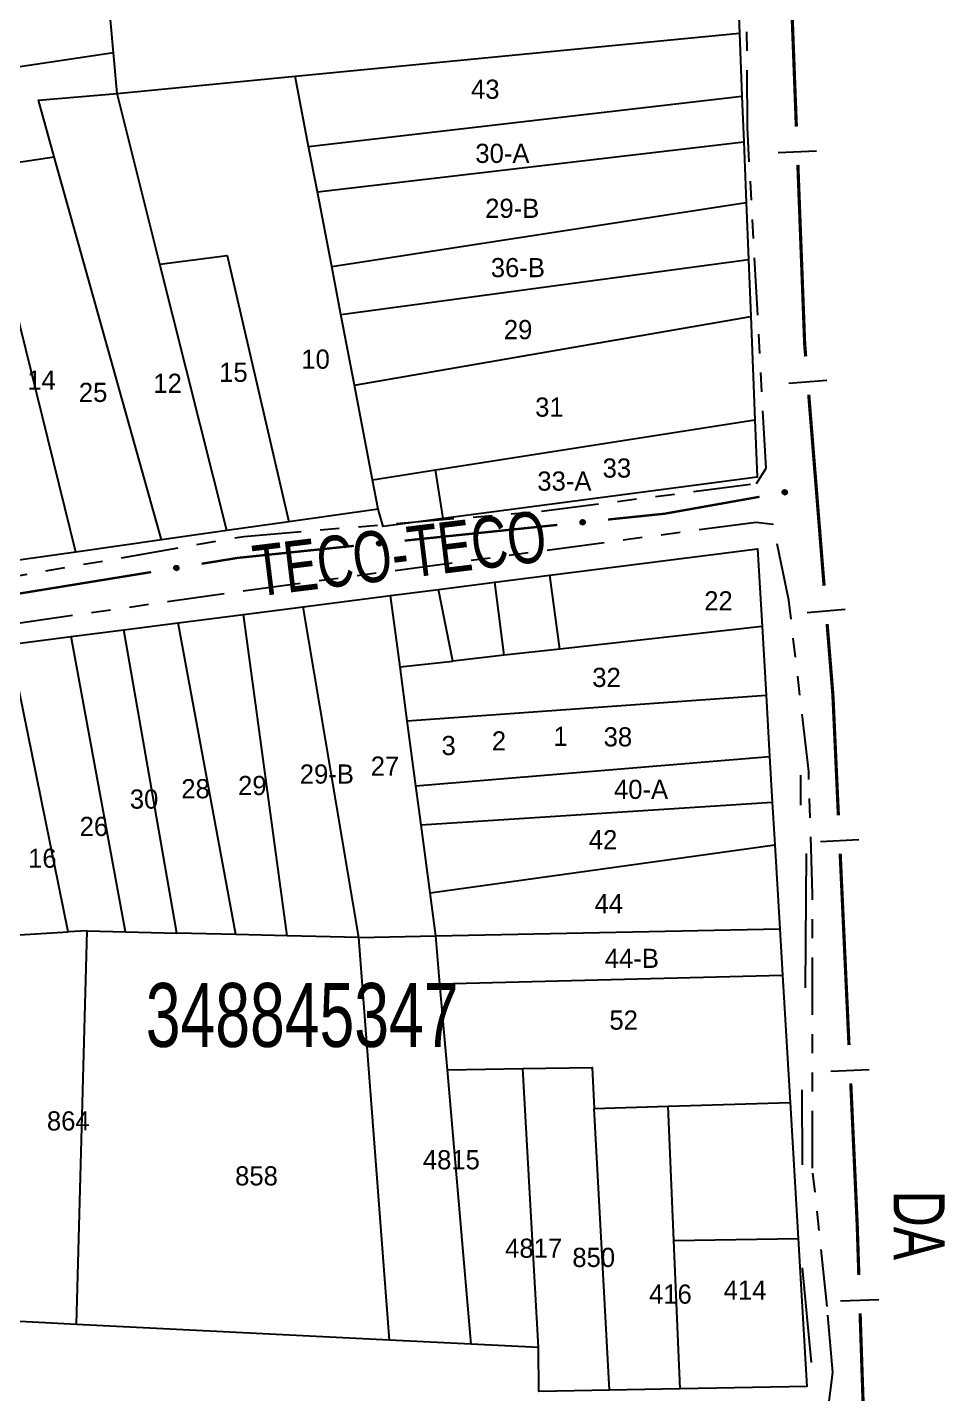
# Model space of a CAD drawing. Extents: x 203851 to 204958, y 4839055 to 4839989.
# Drawn here: x 204882.5 to 204954.3, y 4839160.5 to 4839267.4 of the extents above; entities that cross this region are included whole.
import ezdxf
from ezdxf.enums import TextEntityAlignment as Align

# ---------------------------------------------------------------- set-up
doc = ezdxf.new("R2010")
doc.units = 0
doc.header["$LTSCALE"] = 1.5
doc.header["$MEASUREMENT"] = 0
doc.linetypes.add('TRACO_05', pattern=[11, 7, -1, 0.5, -1, 0.5, -1])
doc.linetypes.add('TRACO_25', pattern=[8, 3, -1, 1, -1, 1, -1])
for name, color, linetype in [('CD_MALHA_LOTES', 7, 'CONTINUOUS'), ('CD_TXT_QUADRA', 2, 'CONTINUOUS'), ('HD-VALAS-DRENOS', 170, 'CONTINUOUS'), ('LM-LIM-SETORES-BAIRROS', 250, 'CONTINUOUS'), ('RU-QUADRA', 210, 'CONTINUOUS'), ('SV-EIXO-RUA-N-PAV', 6, 'CONTINUOUS'), ('SV-RUA-NAO-PAV', 7, 'CONTINUOUS'), ('SV-TXT-RUA-N-PAV', 7, 'CONTINUOUS'), ('SV-TXT-RUA-PAV', 7, 'CONTINUOUS'), ('Th_NmrPort', 1, 'CONTINUOUS')]:
    doc.layers.add(name, color=color, linetype=linetype)
doc.styles.add('ARIAL', font='ARIAL.SHX')

msp = doc.modelspace()

# ---------------------------------------------------------------- linework, layer by layer
at = {"layer": 'CD_MALHA_LOTES', "linetype": 'Continuous', "flags": 128}
for points in [[(204902.51, 4839301.49), (204912.55, 4839301.59), (204913.15, 4839300.42), (204936.84, 4839301.19), (204938.22, 4839266.92)], [(204889.25, 4839265.37), (204887.75, 4839281.93), (204884.5, 4839281.48)], [(204903.46, 4839263.55), (204938.22, 4839266.92)], [(204938.22, 4839266.92), (204938.42, 4839261.99)], [(204889.25, 4839265.37), (204813.72, 4839254.07)], [(204889.53, 4839262.2), (204889.25, 4839265.37)], [(204889.53, 4839262.2), (204903.46, 4839263.55)], [(204904.51, 4839258.04), (204903.46, 4839263.55)], [(204884.6, 4839257.24), (204883.36, 4839261.67), (204889.53, 4839262.2)], [(204892.87, 4839248.85), (204889.53, 4839262.2)], [(204904.51, 4839258.04), (204938.42, 4839261.99)], [(204938.42, 4839261.99), (204938.56, 4839258.42)], [(204905.2, 4839254.49), (204904.51, 4839258.04)], [(204905.2, 4839254.49), (204938.56, 4839258.42)], [(204938.56, 4839258.42), (204938.75, 4839253.66)], [(204878.85, 4839256.38), (204884.6, 4839257.24)], [(204893.01, 4839227.28), (204884.6, 4839257.24)], [(204886.29, 4839226.32), (204878.85, 4839256.38)], [(204906.32, 4839248.65), (204905.2, 4839254.49)], [(204906.32, 4839248.65), (204938.75, 4839253.66)], [(204938.75, 4839253.66), (204938.93, 4839249.21)], [(204892.87, 4839248.85), (204898.13, 4839249.53), (204902.97, 4839228.68)], [(204907.03, 4839244.91), (204938.93, 4839249.21)], [(204938.93, 4839249.21), (204939.11, 4839244.75)], [(204898.1, 4839228), (204892.87, 4839248.85)], [(204907.03, 4839244.91), (204906.32, 4839248.65)], [(204908.09, 4839239.38), (204907.03, 4839244.91)], [(204908.09, 4839239.38), (204939.11, 4839244.75)], [(204939.11, 4839244.75), (204939.44, 4839236.65)], [(204909.51, 4839231.97), (204908.09, 4839239.38)], [(204914.43, 4839232.74), (204939.44, 4839236.65)], [(204939.44, 4839236.65), (204939.62, 4839232.18), (204915.05, 4839228.93)], [(204909.51, 4839231.97), (204914.43, 4839232.74)], [(204909.95, 4839229.67), (204909.51, 4839231.97)], [(204915.05, 4839228.93), (204914.43, 4839232.74)], [(204909.95, 4839229.67), (204902.97, 4839228.68)], [(204910.35, 4839228.31), (204909.95, 4839229.67)], [(204915.05, 4839228.93), (204910.35, 4839228.31)], [(204898.1, 4839228), (204893.01, 4839227.28)], [(204902.97, 4839228.68), (204898.1, 4839228)], [(204893.01, 4839227.28), (204886.29, 4839226.32)], [(204886.29, 4839226.32), (204880.9, 4839225.56)], [(204923.38, 4839224.5), (204939.64, 4839226.58)], [(204939.64, 4839226.58), (204940, 4839220.49)], [(204919.09, 4839223.95), (204923.38, 4839224.5)], [(204924.18, 4839218.73), (204923.38, 4839224.5)], [(204910.93, 4839222.91), (204914.67, 4839223.38)], [(204914.67, 4839223.38), (204919.09, 4839223.95)], [(204915.81, 4839217.79), (204914.67, 4839223.38)], [(204919.81, 4839218.24), (204919.09, 4839223.95)], [(204904.08, 4839222.03), (204910.93, 4839222.91)], [(204911.67, 4839217.33), (204910.93, 4839222.91)], [(204894.29, 4839220.77), (204899.41, 4839221.43)], [(204899.41, 4839221.43), (204904.08, 4839222.03)], [(204902.83, 4839196.3), (204899.41, 4839221.43)], [(204908.44, 4839196.16), (204904.08, 4839222.03)], [(204885.94, 4839219.71), (204890.05, 4839220.23)], [(204890.05, 4839220.23), (204894.29, 4839220.77)], [(204894.19, 4839196.51), (204890.05, 4839220.23)], [(204898.81, 4839196.4), (204894.29, 4839220.77)], [(204940, 4839220.49), (204924.18, 4839218.73)], [(204940, 4839220.49), (204940.31, 4839215.13)], [(204881.14, 4839219.09), (204885.94, 4839219.71)], [(204890.17, 4839196.61), (204885.94, 4839219.71)], [(204885.7, 4839196.59), (204881.14, 4839219.09)], [(204919.81, 4839218.24), (204915.81, 4839217.79)], [(204924.18, 4839218.73), (204919.81, 4839218.24)], [(204911.67, 4839217.33), (204915.81, 4839217.79)], [(204912.23, 4839213.11), (204911.67, 4839217.33)], [(204912.23, 4839213.11), (204940.31, 4839215.13)], [(204940.31, 4839215.13), (204940.59, 4839210.32)], [(204912.91, 4839208.02), (204912.23, 4839213.11)], [(204912.91, 4839208.02), (204940.59, 4839210.32)], [(204940.59, 4839210.32), (204940.8, 4839206.76)], [(204913.31, 4839204.98), (204912.91, 4839208.02)], [(204913.31, 4839204.98), (204940.8, 4839206.76)], [(204940.8, 4839206.76), (204941, 4839203.42)], [(204914.02, 4839199.66), (204913.31, 4839204.98)], [(204914.02, 4839199.66), (204941, 4839203.42)], [(204941, 4839203.42), (204941.39, 4839196.84)], [(204914.47, 4839196.29), (204914.02, 4839199.66)], [(204887.17, 4839196.68), (204885.7, 4839196.59)], [(204886.35, 4839165.89), (204887.17, 4839196.68)], [(204887.17, 4839196.68), (204890.17, 4839196.61)], [(204914.47, 4839196.29), (204941.39, 4839196.84)], [(204941.39, 4839196.84), (204941.6, 4839193.22)], [(204881.87, 4839196.36), (204885.7, 4839196.59)], [(204890.17, 4839196.61), (204894.19, 4839196.51)], [(204898.81, 4839196.4), (204894.19, 4839196.51)], [(204902.83, 4839196.3), (204898.81, 4839196.4)], [(204908.44, 4839196.16), (204902.83, 4839196.3)], [(204908.44, 4839196.16), (204914.47, 4839196.29)], [(204910.85, 4839164.66), (204908.44, 4839196.16)], [(204914.79, 4839192.53), (204914.47, 4839196.29)], [(204914.79, 4839192.53), (204941.6, 4839193.22)], [(204915.38, 4839185.8), (204914.79, 4839192.53)], [(204941.6, 4839193.22), (204942.19, 4839183.25)], [(204921.27, 4839185.91), (204926.69, 4839186), (204926.87, 4839182.78)], [(204915.38, 4839185.8), (204921.27, 4839185.91)], [(204917.24, 4839164.34), (204915.38, 4839185.8)], [(204922.49, 4839164.07), (204921.27, 4839185.91)], [(204926.87, 4839182.78), (204932.65, 4839182.96)], [(204928.05, 4839160.75), (204926.87, 4839182.78)], [(204932.65, 4839182.96), (204942.19, 4839183.25)], [(204933.09, 4839172.46), (204932.65, 4839182.96)], [(204942.19, 4839183.25), (204942.82, 4839172.61)], [(204933.09, 4839172.46), (204942.82, 4839172.61)], [(204933.58, 4839160.85), (204933.09, 4839172.46)], [(204942.82, 4839172.61), (204943.5, 4839161.04), (204933.58, 4839160.85)], [(204886.35, 4839165.89), (204880.44, 4839166.19)], [(204910.85, 4839164.66), (204886.35, 4839165.89)], [(204917.24, 4839164.34), (204910.85, 4839164.66)], [(204922.49, 4839164.07), (204917.24, 4839164.34)], [(204928.05, 4839160.75), (204922.52, 4839160.64), (204922.49, 4839164.07)], [(204933.58, 4839160.85), (204928.05, 4839160.75)]]:
    msp.add_lwpolyline(points, dxfattribs=at)
at = {"layer": 'HD-VALAS-DRENOS', "linetype": 'TRACO_05'}
for points in [[(204943.01, 4839208.86, 2.79), (204943.01, 4839206.51, 2.79)], [(204943.46, 4839202.72, 2.79), (204943.36, 4839191.04, 2.79)], [(204943.12, 4839184.23, 2.79), (204943.13, 4839178.36, 2.77)], [(204943.13, 4839170.31, 2.77), (204943.84, 4839162.9, 2.77)]]:
    msp.add_polyline3d(points, dxfattribs=at)
at = {"layer": 'LM-LIM-SETORES-BAIRROS', "const_width": 0.25}
for points in [[(204942.68, 4839259.61), (204942.11, 4839274.6)], [(204943.33, 4839242.65), (204942.8, 4839256.61)], [(204943.33, 4839242.62), (204943.33, 4839242.65)], [(204943.41, 4839241.62), (204943.33, 4839242.62)], [(204944.85, 4839223.68), (204943.65, 4839238.63)], [(204945.53, 4839215.26), (204945.09, 4839220.69)], [(204945.56, 4839214.71), (204945.53, 4839215.26)], [(204945.97, 4839205.72), (204945.56, 4839214.71)], [(204946.8, 4839187.74), (204946.11, 4839202.72)], [(204947.44, 4839173.77), (204946.94, 4839184.74)], [(204947.44, 4839173.75), (204947.44, 4839173.77)], [(204947.57, 4839169.75), (204947.44, 4839173.75)], [(204948.17, 4839151.76), (204947.67, 4839166.75)]]:
    msp.add_lwpolyline(points, dxfattribs=at)
at = {"layer": 'LM-LIM-SETORES-BAIRROS'}
for points in [[(204944.26, 4839257.67), (204941.26, 4839257.55)], [(204945.07, 4839239.75), (204942.08, 4839239.51)], [(204946.51, 4839221.81), (204943.52, 4839221.57)], [(204947.56, 4839203.79), (204944.56, 4839203.65)], [(204948.39, 4839185.81), (204945.39, 4839185.67)], [(204949.14, 4839167.8), (204946.14, 4839167.7)]]:
    msp.add_lwpolyline(points, dxfattribs=at)
at = {"layer": 'RU-QUADRA', "linetype": 'Continuous', "flags": 128}
for points in [[(204936.84, 4839301.19), (204938.22, 4839266.92), (204938.42, 4839261.99), (204938.56, 4839258.42), (204938.75, 4839253.66), (204938.93, 4839249.21), (204939.11, 4839244.75), (204939.44, 4839236.65), (204939.62, 4839232.18), (204915.05, 4839228.93), (204910.35, 4839228.31), (204909.95, 4839229.67), (204902.97, 4839228.68), (204898.1, 4839228), (204893.01, 4839227.28), (204886.29, 4839226.32), (204880.9, 4839225.56)], [(204881.14, 4839219.09), (204885.94, 4839219.71), (204890.05, 4839220.23), (204894.29, 4839220.77), (204899.41, 4839221.43), (204904.08, 4839222.03), (204910.93, 4839222.91), (204914.67, 4839223.38), (204919.09, 4839223.95), (204923.38, 4839224.5), (204939.64, 4839226.58), (204940, 4839220.49), (204940.31, 4839215.13), (204940.59, 4839210.32), (204940.8, 4839206.76), (204941, 4839203.42), (204941.39, 4839196.84), (204941.6, 4839193.22), (204942.19, 4839183.25), (204942.82, 4839172.61), (204943.5, 4839161.04), (204933.58, 4839160.85), (204928.05, 4839160.75), (204922.52, 4839160.64), (204922.49, 4839164.07), (204917.24, 4839164.34), (204910.85, 4839164.66), (204886.35, 4839165.89), (204880.44, 4839166.19)]]:
    msp.add_lwpolyline(points, dxfattribs=at)
at = {"layer": 'SV-EIXO-RUA-N-PAV'}
for points in [[(204941.61, 4839231.08), (204941.64, 4839231.12), (204941.67, 4839231.15), (204941.7, 4839231.17), (204941.74, 4839231.17), (204941.77, 4839231.18), (204941.81, 4839231.17), (204941.85, 4839231.16), (204941.89, 4839231.13), (204941.92, 4839231.1), (204941.93, 4839231.06), (204941.94, 4839231.03), (204941.95, 4839231), (204941.94, 4839230.96), (204941.93, 4839230.92), (204941.9, 4839230.88), (204941.87, 4839230.85), (204941.83, 4839230.83), (204941.8, 4839230.83), (204941.76, 4839230.82), (204941.73, 4839230.83), (204941.69, 4839230.84), (204941.65, 4839230.87), (204941.62, 4839230.9), (204941.6, 4839230.93), (204941.59, 4839230.97), (204941.59, 4839231), (204941.59, 4839231.04), (204941.61, 4839231.08)], [(204925.8, 4839228.74), (204925.83, 4839228.78), (204925.86, 4839228.81), (204925.9, 4839228.82), (204925.93, 4839228.83), (204925.97, 4839228.83), (204926, 4839228.82), (204926.04, 4839228.81), (204926.08, 4839228.78), (204926.11, 4839228.74), (204926.12, 4839228.71), (204926.13, 4839228.67), (204926.13, 4839228.64), (204926.12, 4839228.6), (204926.1, 4839228.56), (204926.07, 4839228.52), (204926.04, 4839228.5), (204926, 4839228.48), (204925.97, 4839228.48), (204925.93, 4839228.48), (204925.9, 4839228.48), (204925.86, 4839228.5), (204925.82, 4839228.53), (204925.8, 4839228.57), (204925.78, 4839228.6), (204925.78, 4839228.63), (204925.78, 4839228.67), (204925.78, 4839228.71), (204925.8, 4839228.74)], [(204909.89, 4839227.1), (204909.92, 4839227.14), (204909.95, 4839227.16), (204909.98, 4839227.18), (204910.02, 4839227.18), (204910.05, 4839227.18), (204910.09, 4839227.18), (204910.13, 4839227.16), (204910.17, 4839227.13), (204910.19, 4839227.09), (204910.21, 4839227.06), (204910.21, 4839227.03), (204910.21, 4839226.99), (204910.21, 4839226.95), (204910.19, 4839226.92), (204910.16, 4839226.88), (204910.12, 4839226.85), (204910.09, 4839226.84), (204910.05, 4839226.83), (204910.02, 4839226.83), (204909.98, 4839226.84), (204909.94, 4839226.86), (204909.91, 4839226.89), (204909.88, 4839226.92), (204909.87, 4839226.95), (204909.86, 4839226.99), (204909.86, 4839227.02), (204909.87, 4839227.06), (204909.89, 4839227.1)], [(204894, 4839225.16), (204894.03, 4839225.2), (204894.06, 4839225.23), (204894.1, 4839225.25), (204894.13, 4839225.25), (204894.17, 4839225.25), (204894.2, 4839225.25), (204894.24, 4839225.24), (204894.28, 4839225.21), (204894.31, 4839225.17), (204894.33, 4839225.14), (204894.33, 4839225.11), (204894.34, 4839225.07), (204894.33, 4839225.03), (204894.32, 4839224.99), (204894.29, 4839224.95), (204894.25, 4839224.93), (204894.22, 4839224.91), (204894.19, 4839224.9), (204894.15, 4839224.9), (204894.12, 4839224.91), (204894.08, 4839224.92), (204894.04, 4839224.95), (204894.01, 4839224.98), (204893.99, 4839225.01), (204893.99, 4839225.05), (204893.98, 4839225.08), (204893.99, 4839225.12), (204894, 4839225.16)]]:
    msp.add_lwpolyline(points, close=True, dxfattribs=at)
for points in [[(204941.59, 4839231.04), (204941.89, 4839231.13)], [(204941.59, 4839231), (204941.92, 4839231.1)], [(204941.59, 4839230.97), (204941.93, 4839231.06)], [(204941.6, 4839231.06), (204941.86, 4839231.14)], [(204941.6, 4839231.02), (204941.9, 4839231.11)], [(204941.6, 4839230.99), (204941.92, 4839231.08)], [(204941.6, 4839230.95), (204941.94, 4839231.04)], [(204941.6, 4839230.93), (204941.94, 4839231.03)], [(204941.61, 4839231.08), (204941.85, 4839231.16)], [(204941.61, 4839230.92), (204941.94, 4839231.01)], [(204941.62, 4839230.9), (204941.95, 4839231)], [(204941.63, 4839231.1), (204941.82, 4839231.16)], [(204941.64, 4839231.12), (204941.81, 4839231.17)], [(204941.64, 4839230.88), (204941.94, 4839230.97)], [(204941.65, 4839230.87), (204941.94, 4839230.96)], [(204941.66, 4839231.14), (204941.78, 4839231.17)], [(204941.67, 4839231.15), (204941.77, 4839231.18)], [(204941.67, 4839230.86), (204941.93, 4839230.94)], [(204941.69, 4839230.84), (204941.93, 4839230.92)], [(204941.71, 4839230.84), (204941.9, 4839230.9)], [(204941.73, 4839230.83), (204941.9, 4839230.88)], [(204941.75, 4839230.83), (204941.88, 4839230.86)], [(204941.76, 4839230.82), (204941.87, 4839230.85)], [(204925.78, 4839228.71), (204926.08, 4839228.78)], [(204925.78, 4839228.69), (204926.09, 4839228.76)], [(204925.78, 4839228.67), (204926.11, 4839228.74)], [(204925.78, 4839228.65), (204926.11, 4839228.72)], [(204925.79, 4839228.72), (204926.06, 4839228.79)], [(204925.8, 4839228.74), (204926.04, 4839228.81)], [(204925.82, 4839228.76), (204926.02, 4839228.81)], [(204925.83, 4839228.78), (204926, 4839228.82)], [(204925.85, 4839228.8), (204925.98, 4839228.82)], [(204925.86, 4839228.81), (204925.97, 4839228.83)], [(204925.78, 4839228.63), (204926.12, 4839228.71)], [(204925.78, 4839228.62), (204926.12, 4839228.69)], [(204925.78, 4839228.6), (204926.13, 4839228.67)], [(204925.79, 4839228.58), (204926.13, 4839228.65)], [(204925.8, 4839228.57), (204926.13, 4839228.64)], [(204925.81, 4839228.55), (204926.12, 4839228.62)], [(204925.82, 4839228.53), (204926.12, 4839228.6)], [(204925.84, 4839228.52), (204926.11, 4839228.58)], [(204925.86, 4839228.5), (204926.1, 4839228.56)], [(204925.88, 4839228.5), (204926.08, 4839228.54)], [(204925.9, 4839228.48), (204926.07, 4839228.52)], [(204925.92, 4839228.48), (204926.05, 4839228.51)], [(204925.93, 4839228.48), (204926.04, 4839228.5)], [(204909.86, 4839227.02), (204910.19, 4839227.09)], [(204909.86, 4839227.01), (204910.19, 4839227.08)], [(204909.86, 4839226.99), (204910.21, 4839227.06)], [(204909.87, 4839227.06), (204910.17, 4839227.13)], [(204909.87, 4839227.04), (204910.17, 4839227.11)], [(204909.87, 4839226.97), (204910.21, 4839227.04)], [(204909.87, 4839226.95), (204910.21, 4839227.03)], [(204909.88, 4839227.08), (204910.14, 4839227.14)], [(204909.88, 4839226.94), (204910.21, 4839227.01)], [(204909.88, 4839226.92), (204910.21, 4839226.99)], [(204909.89, 4839227.1), (204910.13, 4839227.16)], [(204909.9, 4839227.12), (204910.1, 4839227.17)], [(204909.9, 4839226.9), (204910.2, 4839226.97)], [(204909.91, 4839226.89), (204910.21, 4839226.95)], [(204909.92, 4839227.14), (204910.09, 4839227.18)], [(204909.93, 4839227.15), (204910.06, 4839227.18)], [(204909.93, 4839226.87), (204910.19, 4839226.93)], [(204909.94, 4839226.86), (204910.19, 4839226.92)], [(204909.95, 4839227.16), (204910.05, 4839227.18)], [(204909.97, 4839226.85), (204910.16, 4839226.9)], [(204909.98, 4839226.84), (204910.16, 4839226.88)], [(204910, 4839226.84), (204910.13, 4839226.86)], [(204910.02, 4839226.83), (204910.12, 4839226.85)], [(204893.98, 4839225.08), (204894.31, 4839225.17)], [(204893.99, 4839225.12), (204894.28, 4839225.21)], [(204893.99, 4839225.1), (204894.29, 4839225.19)], [(204893.99, 4839225.07), (204894.31, 4839225.16)], [(204893.99, 4839225.05), (204894.33, 4839225.14)], [(204893.99, 4839225.03), (204894.33, 4839225.12)], [(204893.99, 4839225.01), (204894.33, 4839225.11)], [(204894, 4839225.16), (204894.24, 4839225.24)], [(204894, 4839225.14), (204894.26, 4839225.22)], [(204894, 4839225), (204894.33, 4839225.09)], [(204894.01, 4839224.98), (204894.34, 4839225.07)], [(204894.02, 4839225.18), (204894.21, 4839225.24)], [(204894.03, 4839225.2), (204894.2, 4839225.25)], [(204894.03, 4839224.97), (204894.33, 4839225.05)], [(204894.04, 4839224.95), (204894.33, 4839225.03)], [(204894.05, 4839225.22), (204894.18, 4839225.25)], [(204894.06, 4839225.23), (204894.17, 4839225.25)], [(204894.06, 4839224.94), (204894.32, 4839225.01)], [(204894.08, 4839224.92), (204894.32, 4839224.99)], [(204894.1, 4839224.92), (204894.29, 4839224.97)], [(204894.12, 4839224.91), (204894.29, 4839224.95)], [(204894.14, 4839224.9), (204894.26, 4839224.94)], [(204894.15, 4839224.9), (204894.25, 4839224.93)]]:
    msp.add_lwpolyline(points, dxfattribs=at)
at = {"layer": 'SV-EIXO-RUA-N-PAV', "const_width": 0.18}
for points in [[(204932.34, 4839229.31), (204939.8, 4839230.64)], [(204927.94, 4839228.86), (204931.92, 4839229.27)], [(204931.92, 4839229.27), (204932.34, 4839229.31)], [(204912.03, 4839227.21), (204923.97, 4839228.44)], [(204898.97, 4839225.86), (204908.05, 4839226.8)], [(204896.14, 4839225.4), (204898.11, 4839225.72)], [(204898.11, 4839225.72), (204898.97, 4839225.86)], [(204880.35, 4839222.82), (204892.19, 4839224.75)]]:
    msp.add_lwpolyline(points, dxfattribs=at)
at = {"layer": 'SV-RUA-NAO-PAV', "linetype": 'TRACO_25'}
msp.add_polyline3d([(204945.15, 4839159.05, 3.3), (204945.53, 4839162.13, 3.3), (204945.1, 4839167.28, 3.2), (204943.94, 4839178.1, 3.4), (204943.94, 4839199.53, 2.94), (204943.65, 4839209.15, 3.22), (204942.09, 4839222.56, 3.17), (204940.86, 4839228.48, 3.18), (204939.53, 4839228.64, 3.18), (204897.91, 4839223.06, 2.97), (204859.51, 4839217.51, 3.1), (204857.26, 4839223.6, 3.1), (204856.47, 4839230.85, 3.22), (204857.72, 4839230.84, 3.22), (204858.64, 4839224.72, 3.22), (204859.67, 4839221.7, 3.22), (204861.55, 4839221.16, 3.22), (204878.04, 4839223.81, 3.22), (204899.44, 4839227.54, 3.14), (204922.74, 4839229.51, 2.98), (204939.56, 4839231.68, 3.16), (204940.31, 4839232.87, 3.18), (204938.85, 4839259.52, 3.44), (204938.72, 4839284.93, 3.22)], dxfattribs=at)

# ---------------------------------------------------------------- texts
at = {"layer": 'CD_TXT_QUADRA', "style": 'ARIAL', "width": 0.7}
msp.add_text('348845347', height=5, dxfattribs=at).set_placement((204891.77, 4839187.6))
at = {"layer": 'SV-TXT-RUA-N-PAV', "style": 'ARIAL', "width": 0.7}
msp.add_text('TECO-TECO', height=4, rotation=7, dxfattribs=at).set_placement((204900.45, 4839222.83))
at = {"layer": 'SV-TXT-RUA-PAV', "style": 'ARIAL', "width": 0.7}
msp.add_text('DA', height=4, rotation=270, dxfattribs=at).set_placement((204950.29, 4839176.35))
at = {"layer": 'Th_NmrPort', "color": 1}
for s, p in [('43', (204917.22, 4839262.53)), ('30-A', (204917.56, 4839257.51)), ('29-B', (204918.33, 4839253.21)), ('36-B', (204918.77, 4839248.57)), ('29', (204919.79, 4839243.72)), ('10', (204903.94, 4839241.41)), ('14', (204882.49, 4839239.77)), ('15', (204897.51, 4839240.38)), ('25', (204886.53, 4839238.81)), ('12', (204892.36, 4839239.52)), ('31', (204922.24, 4839237.66)), ('33', (204927.52, 4839232.89)), ('33-A', (204922.41, 4839231.87)), ('22', (204935.47, 4839222.5)), ('32', (204926.71, 4839216.51)), ('3', (204914.91, 4839211.18)), ('2', (204918.85, 4839211.54)), ('1', (204923.67, 4839211.9)), ('38', (204927.6, 4839211.86)), ('29-B', (204903.82, 4839208.95)), ('27', (204909.37, 4839209.57)), ('28', (204894.55, 4839207.8)), ('29', (204898.99, 4839208.05)), ('40-A', (204928.41, 4839207.75)), ('30', (204890.52, 4839206.99)), ('26', (204886.59, 4839204.85)), ('42', (204926.44, 4839203.81)), ('16', (204882.56, 4839202.36)), ('44', (204926.89, 4839198.81)), ('44-B', (204927.69, 4839194.53)), ('52', (204928.05, 4839189.7)), ('864', (204884.03, 4839181.81)), ('4815', (204913.45, 4839178.77)), ('858', (204898.76, 4839177.51)), ('4817', (204919.89, 4839171.85)), ('850', (204925.15, 4839171.13)), ('416', (204931.15, 4839168.26)), ('414', (204936.99, 4839168.57))]:
    msp.add_text(s, height=1.5, dxfattribs=at).set_placement(p, align=Align.MIDDLE_LEFT)

doc.saveas('drawing.dxf')
